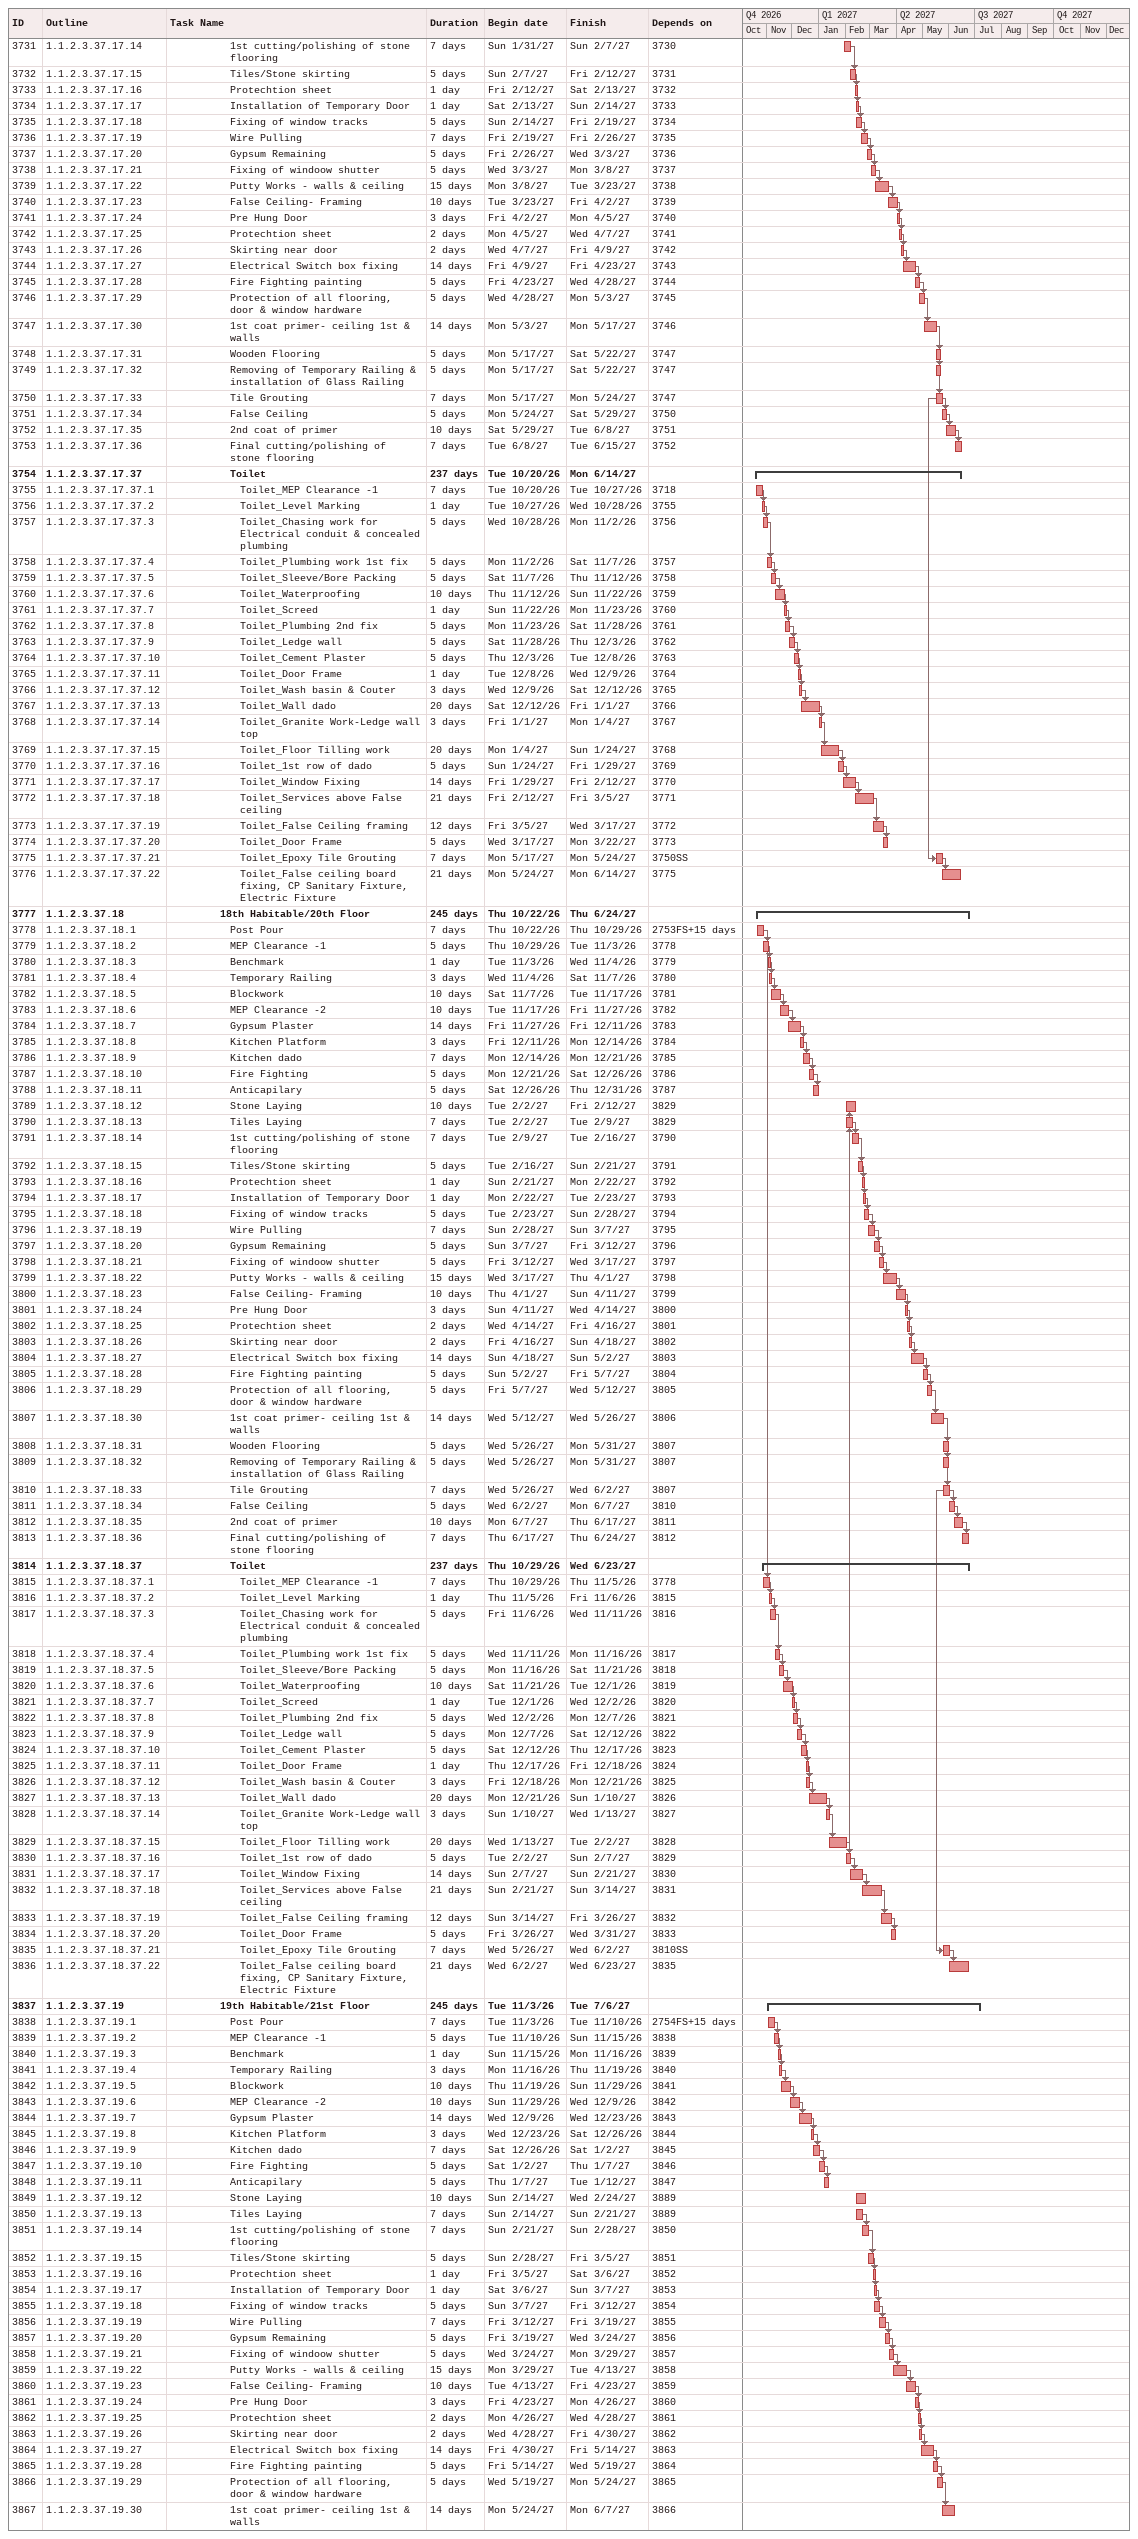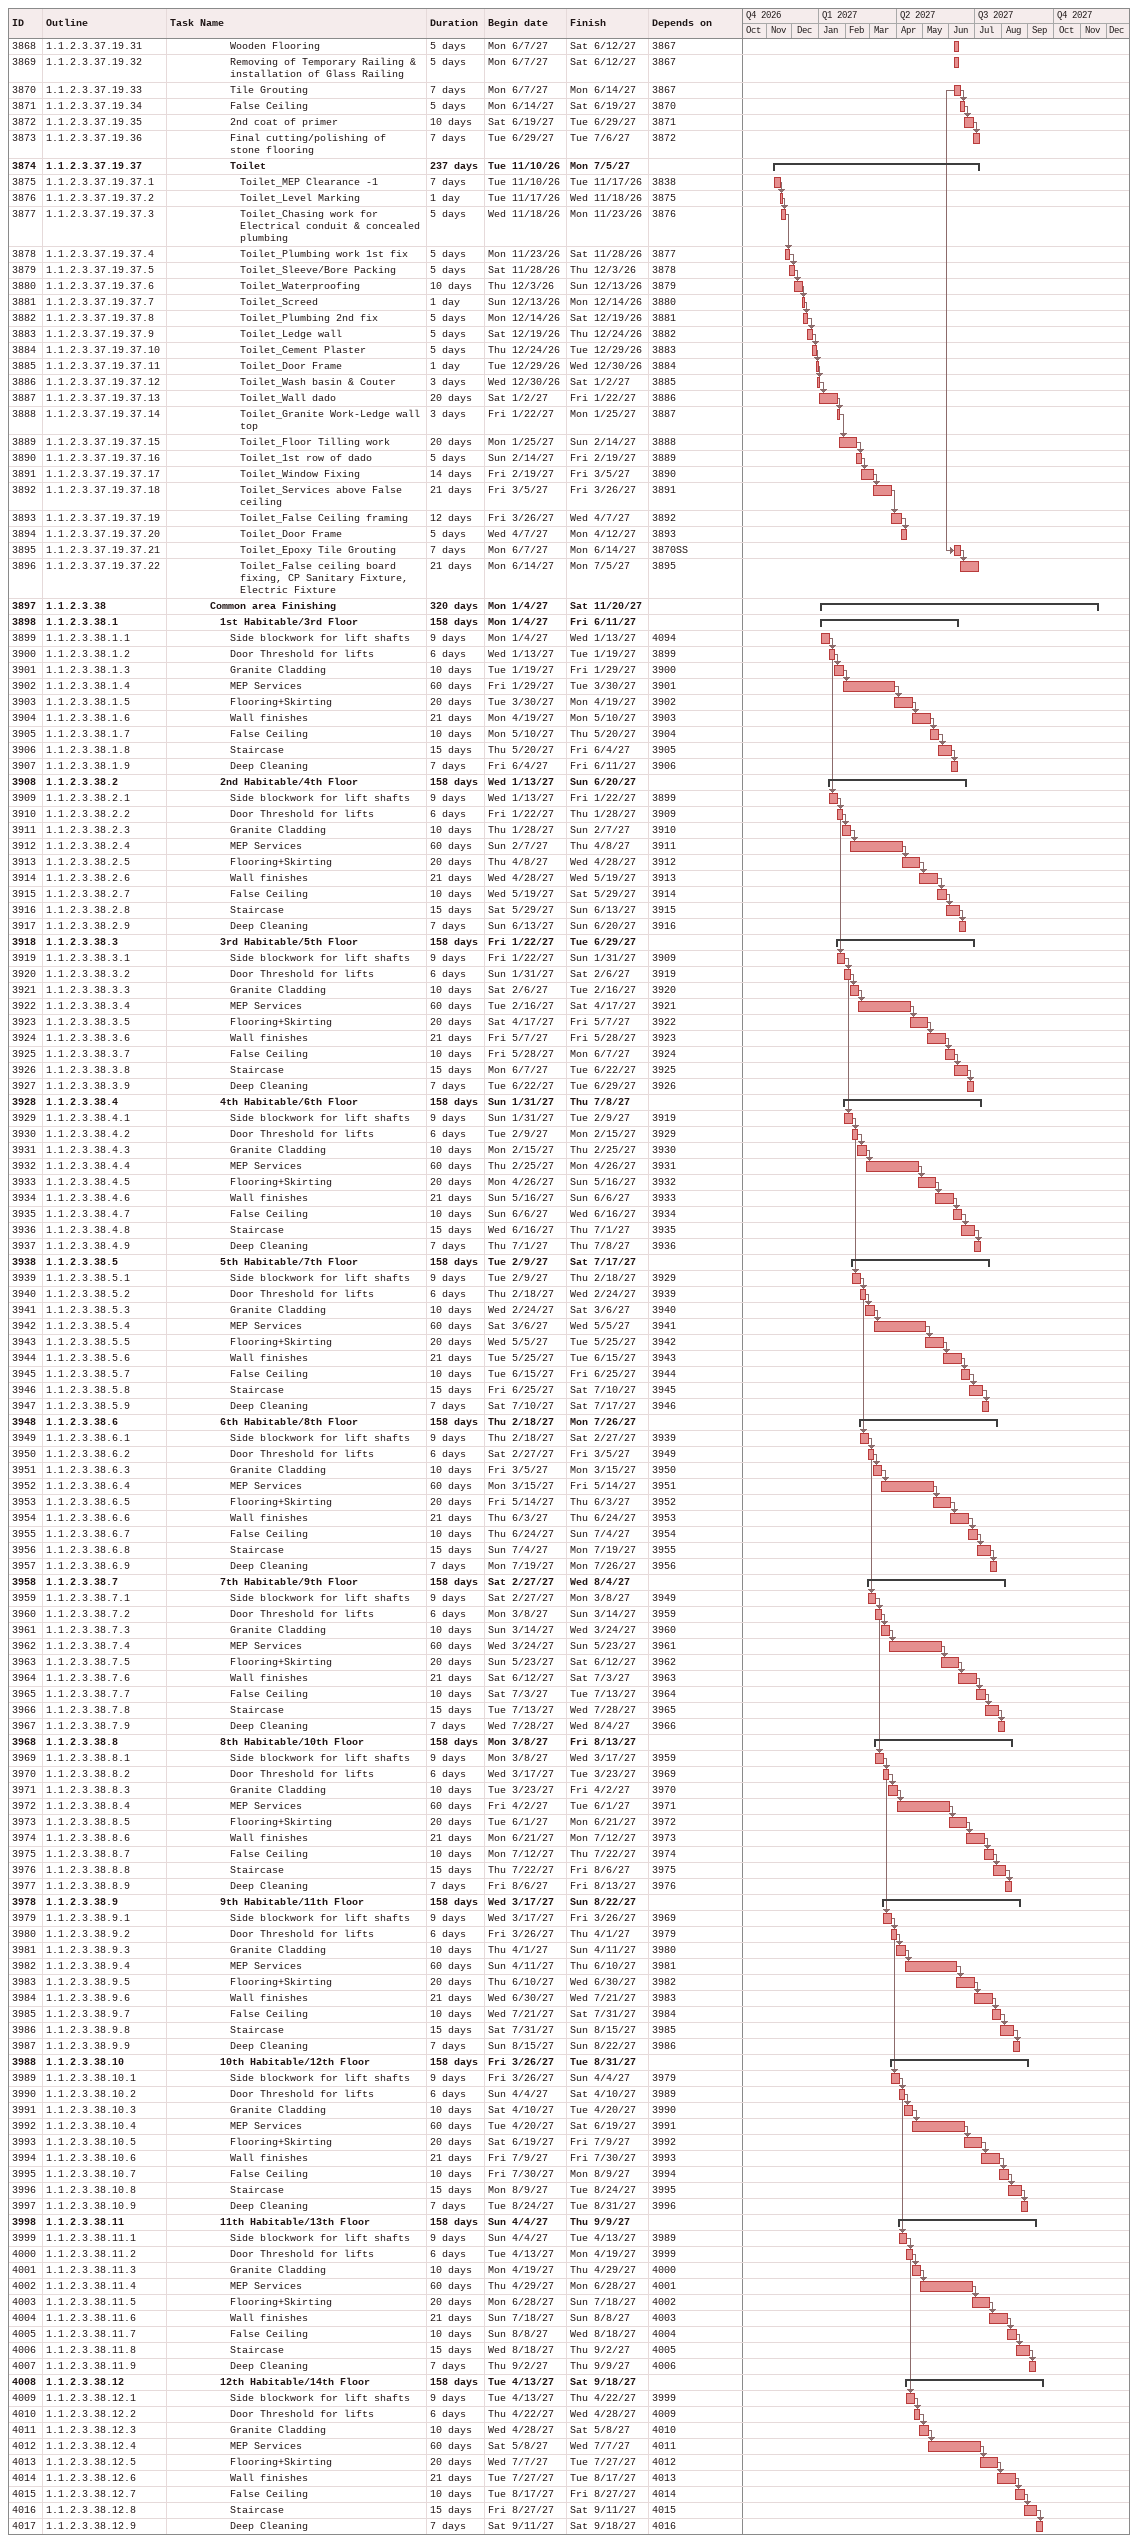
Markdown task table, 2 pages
| ID | WBS | Task | Duration | Start | Finish | Predecessors |
|---|---|---|---|---|---|---|
| 3731 | 1.1.2.3.37.17.14 | 1st cutting/polishing of stone flooring | 7d | 2027-01-31 | 2027-02-07 | 3730 |
| 3732 | 1.1.2.3.37.17.15 | Tiles/Stone skirting | 5d | 2027-02-07 | 2027-02-12 | 3731 |
| 3733 | 1.1.2.3.37.17.16 | Protechtion sheet | 1d | 2027-02-12 | 2027-02-13 | 3732 |
| 3734 | 1.1.2.3.37.17.17 | Installation of Temporary Door | 1d | 2027-02-13 | 2027-02-14 | 3733 |
| 3735 | 1.1.2.3.37.17.18 | Fixing of window tracks | 5d | 2027-02-14 | 2027-02-19 | 3734 |
| 3736 | 1.1.2.3.37.17.19 | Wire Pulling | 7d | 2027-02-19 | 2027-02-26 | 3735 |
| 3737 | 1.1.2.3.37.17.20 | Gypsum Remaining | 5d | 2027-02-26 | 2027-03-03 | 3736 |
| 3738 | 1.1.2.3.37.17.21 | Fixing of windoow shutter | 5d | 2027-03-03 | 2027-03-08 | 3737 |
| 3739 | 1.1.2.3.37.17.22 | Putty Works - walls & ceiling | 15d | 2027-03-08 | 2027-03-23 | 3738 |
| 3740 | 1.1.2.3.37.17.23 | False Ceiling- Framing | 10d | 2027-03-23 | 2027-04-02 | 3739 |
| 3741 | 1.1.2.3.37.17.24 | Pre Hung Door | 3d | 2027-04-02 | 2027-04-05 | 3740 |
| 3742 | 1.1.2.3.37.17.25 | Protechtion sheet | 2d | 2027-04-05 | 2027-04-07 | 3741 |
| 3743 | 1.1.2.3.37.17.26 | Skirting near door | 2d | 2027-04-07 | 2027-04-09 | 3742 |
| 3744 | 1.1.2.3.37.17.27 | Electrical Switch box fixing | 14d | 2027-04-09 | 2027-04-23 | 3743 |
| 3745 | 1.1.2.3.37.17.28 | Fire Fighting painting | 5d | 2027-04-23 | 2027-04-28 | 3744 |
| 3746 | 1.1.2.3.37.17.29 | Protection of all flooring, door & window hardware | 5d | 2027-04-28 | 2027-05-03 | 3745 |
| 3747 | 1.1.2.3.37.17.30 | 1st coat primer- ceiling 1st & walls | 14d | 2027-05-03 | 2027-05-17 | 3746 |
| 3748 | 1.1.2.3.37.17.31 | Wooden Flooring | 5d | 2027-05-17 | 2027-05-22 | 3747 |
| 3749 | 1.1.2.3.37.17.32 | Removing of Temporary Railing & installation of Glass Railing | 5d | 2027-05-17 | 2027-05-22 | 3747 |
| 3750 | 1.1.2.3.37.17.33 | Tile Grouting | 7d | 2027-05-17 | 2027-05-24 | 3747 |
| 3751 | 1.1.2.3.37.17.34 | False Ceiling | 5d | 2027-05-24 | 2027-05-29 | 3750 |
| 3752 | 1.1.2.3.37.17.35 | 2nd coat of primer | 10d | 2027-05-29 | 2027-06-08 | 3751 |
| 3753 | 1.1.2.3.37.17.36 | Final cutting/polishing of stone flooring | 7d | 2027-06-08 | 2027-06-15 | 3752 |
| 3754 | 1.1.2.3.37.17.37 | **Toilet** | 237d | 2026-10-20 | 2027-06-14 |  |
| 3755 | 1.1.2.3.37.17.37.1 | Toilet_MEP Clearance -1 | 7d | 2026-10-20 | 2026-10-27 | 3718 |
| 3756 | 1.1.2.3.37.17.37.2 | Toilet_Level Marking | 1d | 2026-10-27 | 2026-10-28 | 3755 |
| 3757 | 1.1.2.3.37.17.37.3 | Toilet_Chasing work for Electrical conduit & concealed plumbing | 5d | 2026-10-28 | 2026-11-02 | 3756 |
| 3758 | 1.1.2.3.37.17.37.4 | Toilet_Plumbing work 1st fix | 5d | 2026-11-02 | 2026-11-07 | 3757 |
| 3759 | 1.1.2.3.37.17.37.5 | Toilet_Sleeve/Bore Packing | 5d | 2026-11-07 | 2026-11-12 | 3758 |
| 3760 | 1.1.2.3.37.17.37.6 | Toilet_Waterproofing | 10d | 2026-11-12 | 2026-11-22 | 3759 |
| 3761 | 1.1.2.3.37.17.37.7 | Toilet_Screed | 1d | 2026-11-22 | 2026-11-23 | 3760 |
| 3762 | 1.1.2.3.37.17.37.8 | Toilet_Plumbing 2nd fix | 5d | 2026-11-23 | 2026-11-28 | 3761 |
| 3763 | 1.1.2.3.37.17.37.9 | Toilet_Ledge wall | 5d | 2026-11-28 | 2026-12-03 | 3762 |
| 3764 | 1.1.2.3.37.17.37.10 | Toilet_Cement Plaster | 5d | 2026-12-03 | 2026-12-08 | 3763 |
| 3765 | 1.1.2.3.37.17.37.11 | Toilet_Door Frame | 1d | 2026-12-08 | 2026-12-09 | 3764 |
| 3766 | 1.1.2.3.37.17.37.12 | Toilet_Wash basin & Couter | 3d | 2026-12-09 | 2026-12-12 | 3765 |
| 3767 | 1.1.2.3.37.17.37.13 | Toilet_Wall dado | 20d | 2026-12-12 | 2027-01-01 | 3766 |
| 3768 | 1.1.2.3.37.17.37.14 | Toilet_Granite Work-Ledge wall top | 3d | 2027-01-01 | 2027-01-04 | 3767 |
| 3769 | 1.1.2.3.37.17.37.15 | Toilet_Floor Tilling work | 20d | 2027-01-04 | 2027-01-24 | 3768 |
| 3770 | 1.1.2.3.37.17.37.16 | Toilet_1st row of dado | 5d | 2027-01-24 | 2027-01-29 | 3769 |
| 3771 | 1.1.2.3.37.17.37.17 | Toilet_Window Fixing | 14d | 2027-01-29 | 2027-02-12 | 3770 |
| 3772 | 1.1.2.3.37.17.37.18 | Toilet_Services above False ceiling | 21d | 2027-02-12 | 2027-03-05 | 3771 |
| 3773 | 1.1.2.3.37.17.37.19 | Toilet_False Ceiling framing | 12d | 2027-03-05 | 2027-03-17 | 3772 |
| 3774 | 1.1.2.3.37.17.37.20 | Toilet_Door Frame | 5d | 2027-03-17 | 2027-03-22 | 3773 |
| 3775 | 1.1.2.3.37.17.37.21 | Toilet_Epoxy Tile Grouting | 7d | 2027-05-17 | 2027-05-24 | 3750SS |
| 3776 | 1.1.2.3.37.17.37.22 | Toilet_False ceiling board fixing, CP Sanitary Fixture, Electric Fixture | 21d | 2027-05-24 | 2027-06-14 | 3775 |
| 3777 | 1.1.2.3.37.18 | **18th Habitable/20th Floor** | 245d | 2026-10-22 | 2027-06-24 |  |
| 3778 | 1.1.2.3.37.18.1 | Post Pour | 7d | 2026-10-22 | 2026-10-29 | 2753FS+15d |
| 3779 | 1.1.2.3.37.18.2 | MEP Clearance -1 | 5d | 2026-10-29 | 2026-11-03 | 3778 |
| 3780 | 1.1.2.3.37.18.3 | Benchmark | 1d | 2026-11-03 | 2026-11-04 | 3779 |
| 3781 | 1.1.2.3.37.18.4 | Temporary Railing | 3d | 2026-11-04 | 2026-11-07 | 3780 |
| 3782 | 1.1.2.3.37.18.5 | Blockwork | 10d | 2026-11-07 | 2026-11-17 | 3781 |
| 3783 | 1.1.2.3.37.18.6 | MEP Clearance -2 | 10d | 2026-11-17 | 2026-11-27 | 3782 |
| 3784 | 1.1.2.3.37.18.7 | Gypsum Plaster | 14d | 2026-11-27 | 2026-12-11 | 3783 |
| 3785 | 1.1.2.3.37.18.8 | Kitchen Platform | 3d | 2026-12-11 | 2026-12-14 | 3784 |
| 3786 | 1.1.2.3.37.18.9 | Kitchen dado | 7d | 2026-12-14 | 2026-12-21 | 3785 |
| 3787 | 1.1.2.3.37.18.10 | Fire Fighting | 5d | 2026-12-21 | 2026-12-26 | 3786 |
| 3788 | 1.1.2.3.37.18.11 | Anticapilary | 5d | 2026-12-26 | 2026-12-31 | 3787 |
| 3789 | 1.1.2.3.37.18.12 | Stone Laying | 10d | 2027-02-02 | 2027-02-12 | 3829 |
| 3790 | 1.1.2.3.37.18.13 | Tiles Laying | 7d | 2027-02-02 | 2027-02-09 | 3829 |
| 3791 | 1.1.2.3.37.18.14 | 1st cutting/polishing of stone flooring | 7d | 2027-02-09 | 2027-02-16 | 3790 |
| 3792 | 1.1.2.3.37.18.15 | Tiles/Stone skirting | 5d | 2027-02-16 | 2027-02-21 | 3791 |
| 3793 | 1.1.2.3.37.18.16 | Protechtion sheet | 1d | 2027-02-21 | 2027-02-22 | 3792 |
| 3794 | 1.1.2.3.37.18.17 | Installation of Temporary Door | 1d | 2027-02-22 | 2027-02-23 | 3793 |
| 3795 | 1.1.2.3.37.18.18 | Fixing of window tracks | 5d | 2027-02-23 | 2027-02-28 | 3794 |
| 3796 | 1.1.2.3.37.18.19 | Wire Pulling | 7d | 2027-02-28 | 2027-03-07 | 3795 |
| 3797 | 1.1.2.3.37.18.20 | Gypsum Remaining | 5d | 2027-03-07 | 2027-03-12 | 3796 |
| 3798 | 1.1.2.3.37.18.21 | Fixing of windoow shutter | 5d | 2027-03-12 | 2027-03-17 | 3797 |
| 3799 | 1.1.2.3.37.18.22 | Putty Works - walls & ceiling | 15d | 2027-03-17 | 2027-04-01 | 3798 |
| 3800 | 1.1.2.3.37.18.23 | False Ceiling- Framing | 10d | 2027-04-01 | 2027-04-11 | 3799 |
| 3801 | 1.1.2.3.37.18.24 | Pre Hung Door | 3d | 2027-04-11 | 2027-04-14 | 3800 |
| 3802 | 1.1.2.3.37.18.25 | Protechtion sheet | 2d | 2027-04-14 | 2027-04-16 | 3801 |
| 3803 | 1.1.2.3.37.18.26 | Skirting near door | 2d | 2027-04-16 | 2027-04-18 | 3802 |
| 3804 | 1.1.2.3.37.18.27 | Electrical Switch box fixing | 14d | 2027-04-18 | 2027-05-02 | 3803 |
| 3805 | 1.1.2.3.37.18.28 | Fire Fighting painting | 5d | 2027-05-02 | 2027-05-07 | 3804 |
| 3806 | 1.1.2.3.37.18.29 | Protection of all flooring, door & window hardware | 5d | 2027-05-07 | 2027-05-12 | 3805 |
| 3807 | 1.1.2.3.37.18.30 | 1st coat primer- ceiling 1st & walls | 14d | 2027-05-12 | 2027-05-26 | 3806 |
| 3808 | 1.1.2.3.37.18.31 | Wooden Flooring | 5d | 2027-05-26 | 2027-05-31 | 3807 |
| 3809 | 1.1.2.3.37.18.32 | Removing of Temporary Railing & installation of Glass Railing | 5d | 2027-05-26 | 2027-05-31 | 3807 |
| 3810 | 1.1.2.3.37.18.33 | Tile Grouting | 7d | 2027-05-26 | 2027-06-02 | 3807 |
| 3811 | 1.1.2.3.37.18.34 | False Ceiling | 5d | 2027-06-02 | 2027-06-07 | 3810 |
| 3812 | 1.1.2.3.37.18.35 | 2nd coat of primer | 10d | 2027-06-07 | 2027-06-17 | 3811 |
| 3813 | 1.1.2.3.37.18.36 | Final cutting/polishing of stone flooring | 7d | 2027-06-17 | 2027-06-24 | 3812 |
| 3814 | 1.1.2.3.37.18.37 | **Toilet** | 237d | 2026-10-29 | 2027-06-23 |  |
| 3815 | 1.1.2.3.37.18.37.1 | Toilet_MEP Clearance -1 | 7d | 2026-10-29 | 2026-11-05 | 3778 |
| 3816 | 1.1.2.3.37.18.37.2 | Toilet_Level Marking | 1d | 2026-11-05 | 2026-11-06 | 3815 |
| 3817 | 1.1.2.3.37.18.37.3 | Toilet_Chasing work for Electrical conduit & concealed plumbing | 5d | 2026-11-06 | 2026-11-11 | 3816 |
| 3818 | 1.1.2.3.37.18.37.4 | Toilet_Plumbing work 1st fix | 5d | 2026-11-11 | 2026-11-16 | 3817 |
| 3819 | 1.1.2.3.37.18.37.5 | Toilet_Sleeve/Bore Packing | 5d | 2026-11-16 | 2026-11-21 | 3818 |
| 3820 | 1.1.2.3.37.18.37.6 | Toilet_Waterproofing | 10d | 2026-11-21 | 2026-12-01 | 3819 |
| 3821 | 1.1.2.3.37.18.37.7 | Toilet_Screed | 1d | 2026-12-01 | 2026-12-02 | 3820 |
| 3822 | 1.1.2.3.37.18.37.8 | Toilet_Plumbing 2nd fix | 5d | 2026-12-02 | 2026-12-07 | 3821 |
| 3823 | 1.1.2.3.37.18.37.9 | Toilet_Ledge wall | 5d | 2026-12-07 | 2026-12-12 | 3822 |
| 3824 | 1.1.2.3.37.18.37.10 | Toilet_Cement Plaster | 5d | 2026-12-12 | 2026-12-17 | 3823 |
| 3825 | 1.1.2.3.37.18.37.11 | Toilet_Door Frame | 1d | 2026-12-17 | 2026-12-18 | 3824 |
| 3826 | 1.1.2.3.37.18.37.12 | Toilet_Wash basin & Couter | 3d | 2026-12-18 | 2026-12-21 | 3825 |
| 3827 | 1.1.2.3.37.18.37.13 | Toilet_Wall dado | 20d | 2026-12-21 | 2027-01-10 | 3826 |
| 3828 | 1.1.2.3.37.18.37.14 | Toilet_Granite Work-Ledge wall top | 3d | 2027-01-10 | 2027-01-13 | 3827 |
| 3829 | 1.1.2.3.37.18.37.15 | Toilet_Floor Tilling work | 20d | 2027-01-13 | 2027-02-02 | 3828 |
| 3830 | 1.1.2.3.37.18.37.16 | Toilet_1st row of dado | 5d | 2027-02-02 | 2027-02-07 | 3829 |
| 3831 | 1.1.2.3.37.18.37.17 | Toilet_Window Fixing | 14d | 2027-02-07 | 2027-02-21 | 3830 |
| 3832 | 1.1.2.3.37.18.37.18 | Toilet_Services above False ceiling | 21d | 2027-02-21 | 2027-03-14 | 3831 |
| 3833 | 1.1.2.3.37.18.37.19 | Toilet_False Ceiling framing | 12d | 2027-03-14 | 2027-03-26 | 3832 |
| 3834 | 1.1.2.3.37.18.37.20 | Toilet_Door Frame | 5d | 2027-03-26 | 2027-03-31 | 3833 |
| 3835 | 1.1.2.3.37.18.37.21 | Toilet_Epoxy Tile Grouting | 7d | 2027-05-26 | 2027-06-02 | 3810SS |
| 3836 | 1.1.2.3.37.18.37.22 | Toilet_False ceiling board fixing, CP Sanitary Fixture, Electric Fixture | 21d | 2027-06-02 | 2027-06-23 | 3835 |
| 3837 | 1.1.2.3.37.19 | **19th Habitable/21st Floor** | 245d | 2026-11-03 | 2027-07-06 |  |
| 3838 | 1.1.2.3.37.19.1 | Post Pour | 7d | 2026-11-03 | 2026-11-10 | 2754FS+15d |
| 3839 | 1.1.2.3.37.19.2 | MEP Clearance -1 | 5d | 2026-11-10 | 2026-11-15 | 3838 |
| 3840 | 1.1.2.3.37.19.3 | Benchmark | 1d | 2026-11-15 | 2026-11-16 | 3839 |
| 3841 | 1.1.2.3.37.19.4 | Temporary Railing | 3d | 2026-11-16 | 2026-11-19 | 3840 |
| 3842 | 1.1.2.3.37.19.5 | Blockwork | 10d | 2026-11-19 | 2026-11-29 | 3841 |
| 3843 | 1.1.2.3.37.19.6 | MEP Clearance -2 | 10d | 2026-11-29 | 2026-12-09 | 3842 |
| 3844 | 1.1.2.3.37.19.7 | Gypsum Plaster | 14d | 2026-12-09 | 2026-12-23 | 3843 |
| 3845 | 1.1.2.3.37.19.8 | Kitchen Platform | 3d | 2026-12-23 | 2026-12-26 | 3844 |
| 3846 | 1.1.2.3.37.19.9 | Kitchen dado | 7d | 2026-12-26 | 2027-01-02 | 3845 |
| 3847 | 1.1.2.3.37.19.10 | Fire Fighting | 5d | 2027-01-02 | 2027-01-07 | 3846 |
| 3848 | 1.1.2.3.37.19.11 | Anticapilary | 5d | 2027-01-07 | 2027-01-12 | 3847 |
| 3849 | 1.1.2.3.37.19.12 | Stone Laying | 10d | 2027-02-14 | 2027-02-24 | 3889 |
| 3850 | 1.1.2.3.37.19.13 | Tiles Laying | 7d | 2027-02-14 | 2027-02-21 | 3889 |
| 3851 | 1.1.2.3.37.19.14 | 1st cutting/polishing of stone flooring | 7d | 2027-02-21 | 2027-02-28 | 3850 |
| 3852 | 1.1.2.3.37.19.15 | Tiles/Stone skirting | 5d | 2027-02-28 | 2027-03-05 | 3851 |
| 3853 | 1.1.2.3.37.19.16 | Protechtion sheet | 1d | 2027-03-05 | 2027-03-06 | 3852 |
| 3854 | 1.1.2.3.37.19.17 | Installation of Temporary Door | 1d | 2027-03-06 | 2027-03-07 | 3853 |
| 3855 | 1.1.2.3.37.19.18 | Fixing of window tracks | 5d | 2027-03-07 | 2027-03-12 | 3854 |
| 3856 | 1.1.2.3.37.19.19 | Wire Pulling | 7d | 2027-03-12 | 2027-03-19 | 3855 |
| 3857 | 1.1.2.3.37.19.20 | Gypsum Remaining | 5d | 2027-03-19 | 2027-03-24 | 3856 |
| 3858 | 1.1.2.3.37.19.21 | Fixing of windoow shutter | 5d | 2027-03-24 | 2027-03-29 | 3857 |
| 3859 | 1.1.2.3.37.19.22 | Putty Works - walls & ceiling | 15d | 2027-03-29 | 2027-04-13 | 3858 |
| 3860 | 1.1.2.3.37.19.23 | False Ceiling- Framing | 10d | 2027-04-13 | 2027-04-23 | 3859 |
| 3861 | 1.1.2.3.37.19.24 | Pre Hung Door | 3d | 2027-04-23 | 2027-04-26 | 3860 |
| 3862 | 1.1.2.3.37.19.25 | Protechtion sheet | 2d | 2027-04-26 | 2027-04-28 | 3861 |
| 3863 | 1.1.2.3.37.19.26 | Skirting near door | 2d | 2027-04-28 | 2027-04-30 | 3862 |
| 3864 | 1.1.2.3.37.19.27 | Electrical Switch box fixing | 14d | 2027-04-30 | 2027-05-14 | 3863 |
| 3865 | 1.1.2.3.37.19.28 | Fire Fighting painting | 5d | 2027-05-14 | 2027-05-19 | 3864 |
| 3866 | 1.1.2.3.37.19.29 | Protection of all flooring, door & window hardware | 5d | 2027-05-19 | 2027-05-24 | 3865 |
| 3867 | 1.1.2.3.37.19.30 | 1st coat primer- ceiling 1st & walls | 14d | 2027-05-24 | 2027-06-07 | 3866 |
| 3868 | 1.1.2.3.37.19.31 | Wooden Flooring | 5d | 2027-06-07 | 2027-06-12 | 3867 |
| 3869 | 1.1.2.3.37.19.32 | Removing of Temporary Railing & installation of Glass Railing | 5d | 2027-06-07 | 2027-06-12 | 3867 |
| 3870 | 1.1.2.3.37.19.33 | Tile Grouting | 7d | 2027-06-07 | 2027-06-14 | 3867 |
| 3871 | 1.1.2.3.37.19.34 | False Ceiling | 5d | 2027-06-14 | 2027-06-19 | 3870 |
| 3872 | 1.1.2.3.37.19.35 | 2nd coat of primer | 10d | 2027-06-19 | 2027-06-29 | 3871 |
| 3873 | 1.1.2.3.37.19.36 | Final cutting/polishing of stone flooring | 7d | 2027-06-29 | 2027-07-06 | 3872 |
| 3874 | 1.1.2.3.37.19.37 | **Toilet** | 237d | 2026-11-10 | 2027-07-05 |  |
| 3875 | 1.1.2.3.37.19.37.1 | Toilet_MEP Clearance -1 | 7d | 2026-11-10 | 2026-11-17 | 3838 |
| 3876 | 1.1.2.3.37.19.37.2 | Toilet_Level Marking | 1d | 2026-11-17 | 2026-11-18 | 3875 |
| 3877 | 1.1.2.3.37.19.37.3 | Toilet_Chasing work for Electrical conduit & concealed plumbing | 5d | 2026-11-18 | 2026-11-23 | 3876 |
| 3878 | 1.1.2.3.37.19.37.4 | Toilet_Plumbing work 1st fix | 5d | 2026-11-23 | 2026-11-28 | 3877 |
| 3879 | 1.1.2.3.37.19.37.5 | Toilet_Sleeve/Bore Packing | 5d | 2026-11-28 | 2026-12-03 | 3878 |
| 3880 | 1.1.2.3.37.19.37.6 | Toilet_Waterproofing | 10d | 2026-12-03 | 2026-12-13 | 3879 |
| 3881 | 1.1.2.3.37.19.37.7 | Toilet_Screed | 1d | 2026-12-13 | 2026-12-14 | 3880 |
| 3882 | 1.1.2.3.37.19.37.8 | Toilet_Plumbing 2nd fix | 5d | 2026-12-14 | 2026-12-19 | 3881 |
| 3883 | 1.1.2.3.37.19.37.9 | Toilet_Ledge wall | 5d | 2026-12-19 | 2026-12-24 | 3882 |
| 3884 | 1.1.2.3.37.19.37.10 | Toilet_Cement Plaster | 5d | 2026-12-24 | 2026-12-29 | 3883 |
| 3885 | 1.1.2.3.37.19.37.11 | Toilet_Door Frame | 1d | 2026-12-29 | 2026-12-30 | 3884 |
| 3886 | 1.1.2.3.37.19.37.12 | Toilet_Wash basin & Couter | 3d | 2026-12-30 | 2027-01-02 | 3885 |
| 3887 | 1.1.2.3.37.19.37.13 | Toilet_Wall dado | 20d | 2027-01-02 | 2027-01-22 | 3886 |
| 3888 | 1.1.2.3.37.19.37.14 | Toilet_Granite Work-Ledge wall top | 3d | 2027-01-22 | 2027-01-25 | 3887 |
| 3889 | 1.1.2.3.37.19.37.15 | Toilet_Floor Tilling work | 20d | 2027-01-25 | 2027-02-14 | 3888 |
| 3890 | 1.1.2.3.37.19.37.16 | Toilet_1st row of dado | 5d | 2027-02-14 | 2027-02-19 | 3889 |
| 3891 | 1.1.2.3.37.19.37.17 | Toilet_Window Fixing | 14d | 2027-02-19 | 2027-03-05 | 3890 |
| 3892 | 1.1.2.3.37.19.37.18 | Toilet_Services above False ceiling | 21d | 2027-03-05 | 2027-03-26 | 3891 |
| 3893 | 1.1.2.3.37.19.37.19 | Toilet_False Ceiling framing | 12d | 2027-03-26 | 2027-04-07 | 3892 |
| 3894 | 1.1.2.3.37.19.37.20 | Toilet_Door Frame | 5d | 2027-04-07 | 2027-04-12 | 3893 |
| 3895 | 1.1.2.3.37.19.37.21 | Toilet_Epoxy Tile Grouting | 7d | 2027-06-07 | 2027-06-14 | 3870SS |
| 3896 | 1.1.2.3.37.19.37.22 | Toilet_False ceiling board fixing, CP Sanitary Fixture, Electric Fixture | 21d | 2027-06-14 | 2027-07-05 | 3895 |
| 3897 | 1.1.2.3.38 | **Common area Finishing** | 320d | 2027-01-04 | 2027-11-20 |  |
| 3898 | 1.1.2.3.38.1 | **1st Habitable/3rd Floor** | 158d | 2027-01-04 | 2027-06-11 |  |
| 3899 | 1.1.2.3.38.1.1 | Side blockwork for lift shafts | 9d | 2027-01-04 | 2027-01-13 | 4094 |
| 3900 | 1.1.2.3.38.1.2 | Door Threshold for lifts | 6d | 2027-01-13 | 2027-01-19 | 3899 |
| 3901 | 1.1.2.3.38.1.3 | Granite Cladding | 10d | 2027-01-19 | 2027-01-29 | 3900 |
| 3902 | 1.1.2.3.38.1.4 | MEP Services | 60d | 2027-01-29 | 2027-03-30 | 3901 |
| 3903 | 1.1.2.3.38.1.5 | Flooring+Skirting | 20d | 2027-03-30 | 2027-04-19 | 3902 |
| 3904 | 1.1.2.3.38.1.6 | Wall finishes | 21d | 2027-04-19 | 2027-05-10 | 3903 |
| 3905 | 1.1.2.3.38.1.7 | False Ceiling | 10d | 2027-05-10 | 2027-05-20 | 3904 |
| 3906 | 1.1.2.3.38.1.8 | Staircase | 15d | 2027-05-20 | 2027-06-04 | 3905 |
| 3907 | 1.1.2.3.38.1.9 | Deep Cleaning | 7d | 2027-06-04 | 2027-06-11 | 3906 |
| 3908 | 1.1.2.3.38.2 | **2nd Habitable/4th Floor** | 158d | 2027-01-13 | 2027-06-20 |  |
| 3909 | 1.1.2.3.38.2.1 | Side blockwork for lift shafts | 9d | 2027-01-13 | 2027-01-22 | 3899 |
| 3910 | 1.1.2.3.38.2.2 | Door Threshold for lifts | 6d | 2027-01-22 | 2027-01-28 | 3909 |
| 3911 | 1.1.2.3.38.2.3 | Granite Cladding | 10d | 2027-01-28 | 2027-02-07 | 3910 |
| 3912 | 1.1.2.3.38.2.4 | MEP Services | 60d | 2027-02-07 | 2027-04-08 | 3911 |
| 3913 | 1.1.2.3.38.2.5 | Flooring+Skirting | 20d | 2027-04-08 | 2027-04-28 | 3912 |
| 3914 | 1.1.2.3.38.2.6 | Wall finishes | 21d | 2027-04-28 | 2027-05-19 | 3913 |
| 3915 | 1.1.2.3.38.2.7 | False Ceiling | 10d | 2027-05-19 | 2027-05-29 | 3914 |
| 3916 | 1.1.2.3.38.2.8 | Staircase | 15d | 2027-05-29 | 2027-06-13 | 3915 |
| 3917 | 1.1.2.3.38.2.9 | Deep Cleaning | 7d | 2027-06-13 | 2027-06-20 | 3916 |
| 3918 | 1.1.2.3.38.3 | **3rd Habitable/5th Floor** | 158d | 2027-01-22 | 2027-06-29 |  |
| 3919 | 1.1.2.3.38.3.1 | Side blockwork for lift shafts | 9d | 2027-01-22 | 2027-01-31 | 3909 |
| 3920 | 1.1.2.3.38.3.2 | Door Threshold for lifts | 6d | 2027-01-31 | 2027-02-06 | 3919 |
| 3921 | 1.1.2.3.38.3.3 | Granite Cladding | 10d | 2027-02-06 | 2027-02-16 | 3920 |
| 3922 | 1.1.2.3.38.3.4 | MEP Services | 60d | 2027-02-16 | 2027-04-17 | 3921 |
| 3923 | 1.1.2.3.38.3.5 | Flooring+Skirting | 20d | 2027-04-17 | 2027-05-07 | 3922 |
| 3924 | 1.1.2.3.38.3.6 | Wall finishes | 21d | 2027-05-07 | 2027-05-28 | 3923 |
| 3925 | 1.1.2.3.38.3.7 | False Ceiling | 10d | 2027-05-28 | 2027-06-07 | 3924 |
| 3926 | 1.1.2.3.38.3.8 | Staircase | 15d | 2027-06-07 | 2027-06-22 | 3925 |
| 3927 | 1.1.2.3.38.3.9 | Deep Cleaning | 7d | 2027-06-22 | 2027-06-29 | 3926 |
| 3928 | 1.1.2.3.38.4 | **4th Habitable/6th Floor** | 158d | 2027-01-31 | 2027-07-08 |  |
| 3929 | 1.1.2.3.38.4.1 | Side blockwork for lift shafts | 9d | 2027-01-31 | 2027-02-09 | 3919 |
| 3930 | 1.1.2.3.38.4.2 | Door Threshold for lifts | 6d | 2027-02-09 | 2027-02-15 | 3929 |
| 3931 | 1.1.2.3.38.4.3 | Granite Cladding | 10d | 2027-02-15 | 2027-02-25 | 3930 |
| 3932 | 1.1.2.3.38.4.4 | MEP Services | 60d | 2027-02-25 | 2027-04-26 | 3931 |
| 3933 | 1.1.2.3.38.4.5 | Flooring+Skirting | 20d | 2027-04-26 | 2027-05-16 | 3932 |
| 3934 | 1.1.2.3.38.4.6 | Wall finishes | 21d | 2027-05-16 | 2027-06-06 | 3933 |
| 3935 | 1.1.2.3.38.4.7 | False Ceiling | 10d | 2027-06-06 | 2027-06-16 | 3934 |
| 3936 | 1.1.2.3.38.4.8 | Staircase | 15d | 2027-06-16 | 2027-07-01 | 3935 |
| 3937 | 1.1.2.3.38.4.9 | Deep Cleaning | 7d | 2027-07-01 | 2027-07-08 | 3936 |
| 3938 | 1.1.2.3.38.5 | **5th Habitable/7th Floor** | 158d | 2027-02-09 | 2027-07-17 |  |
| 3939 | 1.1.2.3.38.5.1 | Side blockwork for lift shafts | 9d | 2027-02-09 | 2027-02-18 | 3929 |
| 3940 | 1.1.2.3.38.5.2 | Door Threshold for lifts | 6d | 2027-02-18 | 2027-02-24 | 3939 |
| 3941 | 1.1.2.3.38.5.3 | Granite Cladding | 10d | 2027-02-24 | 2027-03-06 | 3940 |
| 3942 | 1.1.2.3.38.5.4 | MEP Services | 60d | 2027-03-06 | 2027-05-05 | 3941 |
| 3943 | 1.1.2.3.38.5.5 | Flooring+Skirting | 20d | 2027-05-05 | 2027-05-25 | 3942 |
| 3944 | 1.1.2.3.38.5.6 | Wall finishes | 21d | 2027-05-25 | 2027-06-15 | 3943 |
| 3945 | 1.1.2.3.38.5.7 | False Ceiling | 10d | 2027-06-15 | 2027-06-25 | 3944 |
| 3946 | 1.1.2.3.38.5.8 | Staircase | 15d | 2027-06-25 | 2027-07-10 | 3945 |
| 3947 | 1.1.2.3.38.5.9 | Deep Cleaning | 7d | 2027-07-10 | 2027-07-17 | 3946 |
| 3948 | 1.1.2.3.38.6 | **6th Habitable/8th Floor** | 158d | 2027-02-18 | 2027-07-26 |  |
| 3949 | 1.1.2.3.38.6.1 | Side blockwork for lift shafts | 9d | 2027-02-18 | 2027-02-27 | 3939 |
| 3950 | 1.1.2.3.38.6.2 | Door Threshold for lifts | 6d | 2027-02-27 | 2027-03-05 | 3949 |
| 3951 | 1.1.2.3.38.6.3 | Granite Cladding | 10d | 2027-03-05 | 2027-03-15 | 3950 |
| 3952 | 1.1.2.3.38.6.4 | MEP Services | 60d | 2027-03-15 | 2027-05-14 | 3951 |
| 3953 | 1.1.2.3.38.6.5 | Flooring+Skirting | 20d | 2027-05-14 | 2027-06-03 | 3952 |
| 3954 | 1.1.2.3.38.6.6 | Wall finishes | 21d | 2027-06-03 | 2027-06-24 | 3953 |
| 3955 | 1.1.2.3.38.6.7 | False Ceiling | 10d | 2027-06-24 | 2027-07-04 | 3954 |
| 3956 | 1.1.2.3.38.6.8 | Staircase | 15d | 2027-07-04 | 2027-07-19 | 3955 |
| 3957 | 1.1.2.3.38.6.9 | Deep Cleaning | 7d | 2027-07-19 | 2027-07-26 | 3956 |
| 3958 | 1.1.2.3.38.7 | **7th Habitable/9th Floor** | 158d | 2027-02-27 | 2027-08-04 |  |
| 3959 | 1.1.2.3.38.7.1 | Side blockwork for lift shafts | 9d | 2027-02-27 | 2027-03-08 | 3949 |
| 3960 | 1.1.2.3.38.7.2 | Door Threshold for lifts | 6d | 2027-03-08 | 2027-03-14 | 3959 |
| 3961 | 1.1.2.3.38.7.3 | Granite Cladding | 10d | 2027-03-14 | 2027-03-24 | 3960 |
| 3962 | 1.1.2.3.38.7.4 | MEP Services | 60d | 2027-03-24 | 2027-05-23 | 3961 |
| 3963 | 1.1.2.3.38.7.5 | Flooring+Skirting | 20d | 2027-05-23 | 2027-06-12 | 3962 |
| 3964 | 1.1.2.3.38.7.6 | Wall finishes | 21d | 2027-06-12 | 2027-07-03 | 3963 |
| 3965 | 1.1.2.3.38.7.7 | False Ceiling | 10d | 2027-07-03 | 2027-07-13 | 3964 |
| 3966 | 1.1.2.3.38.7.8 | Staircase | 15d | 2027-07-13 | 2027-07-28 | 3965 |
| 3967 | 1.1.2.3.38.7.9 | Deep Cleaning | 7d | 2027-07-28 | 2027-08-04 | 3966 |
| 3968 | 1.1.2.3.38.8 | **8th Habitable/10th Floor** | 158d | 2027-03-08 | 2027-08-13 |  |
| 3969 | 1.1.2.3.38.8.1 | Side blockwork for lift shafts | 9d | 2027-03-08 | 2027-03-17 | 3959 |
| 3970 | 1.1.2.3.38.8.2 | Door Threshold for lifts | 6d | 2027-03-17 | 2027-03-23 | 3969 |
| 3971 | 1.1.2.3.38.8.3 | Granite Cladding | 10d | 2027-03-23 | 2027-04-02 | 3970 |
| 3972 | 1.1.2.3.38.8.4 | MEP Services | 60d | 2027-04-02 | 2027-06-01 | 3971 |
| 3973 | 1.1.2.3.38.8.5 | Flooring+Skirting | 20d | 2027-06-01 | 2027-06-21 | 3972 |
| 3974 | 1.1.2.3.38.8.6 | Wall finishes | 21d | 2027-06-21 | 2027-07-12 | 3973 |
| 3975 | 1.1.2.3.38.8.7 | False Ceiling | 10d | 2027-07-12 | 2027-07-22 | 3974 |
| 3976 | 1.1.2.3.38.8.8 | Staircase | 15d | 2027-07-22 | 2027-08-06 | 3975 |
| 3977 | 1.1.2.3.38.8.9 | Deep Cleaning | 7d | 2027-08-06 | 2027-08-13 | 3976 |
| 3978 | 1.1.2.3.38.9 | **9th Habitable/11th Floor** | 158d | 2027-03-17 | 2027-08-22 |  |
| 3979 | 1.1.2.3.38.9.1 | Side blockwork for lift shafts | 9d | 2027-03-17 | 2027-03-26 | 3969 |
| 3980 | 1.1.2.3.38.9.2 | Door Threshold for lifts | 6d | 2027-03-26 | 2027-04-01 | 3979 |
| 3981 | 1.1.2.3.38.9.3 | Granite Cladding | 10d | 2027-04-01 | 2027-04-11 | 3980 |
| 3982 | 1.1.2.3.38.9.4 | MEP Services | 60d | 2027-04-11 | 2027-06-10 | 3981 |
| 3983 | 1.1.2.3.38.9.5 | Flooring+Skirting | 20d | 2027-06-10 | 2027-06-30 | 3982 |
| 3984 | 1.1.2.3.38.9.6 | Wall finishes | 21d | 2027-06-30 | 2027-07-21 | 3983 |
| 3985 | 1.1.2.3.38.9.7 | False Ceiling | 10d | 2027-07-21 | 2027-07-31 | 3984 |
| 3986 | 1.1.2.3.38.9.8 | Staircase | 15d | 2027-07-31 | 2027-08-15 | 3985 |
| 3987 | 1.1.2.3.38.9.9 | Deep Cleaning | 7d | 2027-08-15 | 2027-08-22 | 3986 |
| 3988 | 1.1.2.3.38.10 | **10th Habitable/12th Floor** | 158d | 2027-03-26 | 2027-08-31 |  |
| 3989 | 1.1.2.3.38.10.1 | Side blockwork for lift shafts | 9d | 2027-03-26 | 2027-04-04 | 3979 |
| 3990 | 1.1.2.3.38.10.2 | Door Threshold for lifts | 6d | 2027-04-04 | 2027-04-10 | 3989 |
| 3991 | 1.1.2.3.38.10.3 | Granite Cladding | 10d | 2027-04-10 | 2027-04-20 | 3990 |
| 3992 | 1.1.2.3.38.10.4 | MEP Services | 60d | 2027-04-20 | 2027-06-19 | 3991 |
| 3993 | 1.1.2.3.38.10.5 | Flooring+Skirting | 20d | 2027-06-19 | 2027-07-09 | 3992 |
| 3994 | 1.1.2.3.38.10.6 | Wall finishes | 21d | 2027-07-09 | 2027-07-30 | 3993 |
| 3995 | 1.1.2.3.38.10.7 | False Ceiling | 10d | 2027-07-30 | 2027-08-09 | 3994 |
| 3996 | 1.1.2.3.38.10.8 | Staircase | 15d | 2027-08-09 | 2027-08-24 | 3995 |
| 3997 | 1.1.2.3.38.10.9 | Deep Cleaning | 7d | 2027-08-24 | 2027-08-31 | 3996 |
| 3998 | 1.1.2.3.38.11 | **11th Habitable/13th Floor** | 158d | 2027-04-04 | 2027-09-09 |  |
| 3999 | 1.1.2.3.38.11.1 | Side blockwork for lift shafts | 9d | 2027-04-04 | 2027-04-13 | 3989 |
| 4000 | 1.1.2.3.38.11.2 | Door Threshold for lifts | 6d | 2027-04-13 | 2027-04-19 | 3999 |
| 4001 | 1.1.2.3.38.11.3 | Granite Cladding | 10d | 2027-04-19 | 2027-04-29 | 4000 |
| 4002 | 1.1.2.3.38.11.4 | MEP Services | 60d | 2027-04-29 | 2027-06-28 | 4001 |
| 4003 | 1.1.2.3.38.11.5 | Flooring+Skirting | 20d | 2027-06-28 | 2027-07-18 | 4002 |
| 4004 | 1.1.2.3.38.11.6 | Wall finishes | 21d | 2027-07-18 | 2027-08-08 | 4003 |
| 4005 | 1.1.2.3.38.11.7 | False Ceiling | 10d | 2027-08-08 | 2027-08-18 | 4004 |
| 4006 | 1.1.2.3.38.11.8 | Staircase | 15d | 2027-08-18 | 2027-09-02 | 4005 |
| 4007 | 1.1.2.3.38.11.9 | Deep Cleaning | 7d | 2027-09-02 | 2027-09-09 | 4006 |
| 4008 | 1.1.2.3.38.12 | **12th Habitable/14th Floor** | 158d | 2027-04-13 | 2027-09-18 |  |
| 4009 | 1.1.2.3.38.12.1 | Side blockwork for lift shafts | 9d | 2027-04-13 | 2027-04-22 | 3999 |
| 4010 | 1.1.2.3.38.12.2 | Door Threshold for lifts | 6d | 2027-04-22 | 2027-04-28 | 4009 |
| 4011 | 1.1.2.3.38.12.3 | Granite Cladding | 10d | 2027-04-28 | 2027-05-08 | 4010 |
| 4012 | 1.1.2.3.38.12.4 | MEP Services | 60d | 2027-05-08 | 2027-07-07 | 4011 |
| 4013 | 1.1.2.3.38.12.5 | Flooring+Skirting | 20d | 2027-07-07 | 2027-07-27 | 4012 |
| 4014 | 1.1.2.3.38.12.6 | Wall finishes | 21d | 2027-07-27 | 2027-08-17 | 4013 |
| 4015 | 1.1.2.3.38.12.7 | False Ceiling | 10d | 2027-08-17 | 2027-08-27 | 4014 |
| 4016 | 1.1.2.3.38.12.8 | Staircase | 15d | 2027-08-27 | 2027-09-11 | 4015 |
| 4017 | 1.1.2.3.38.12.9 | Deep Cleaning | 7d | 2027-09-11 | 2027-09-18 | 4016 |
